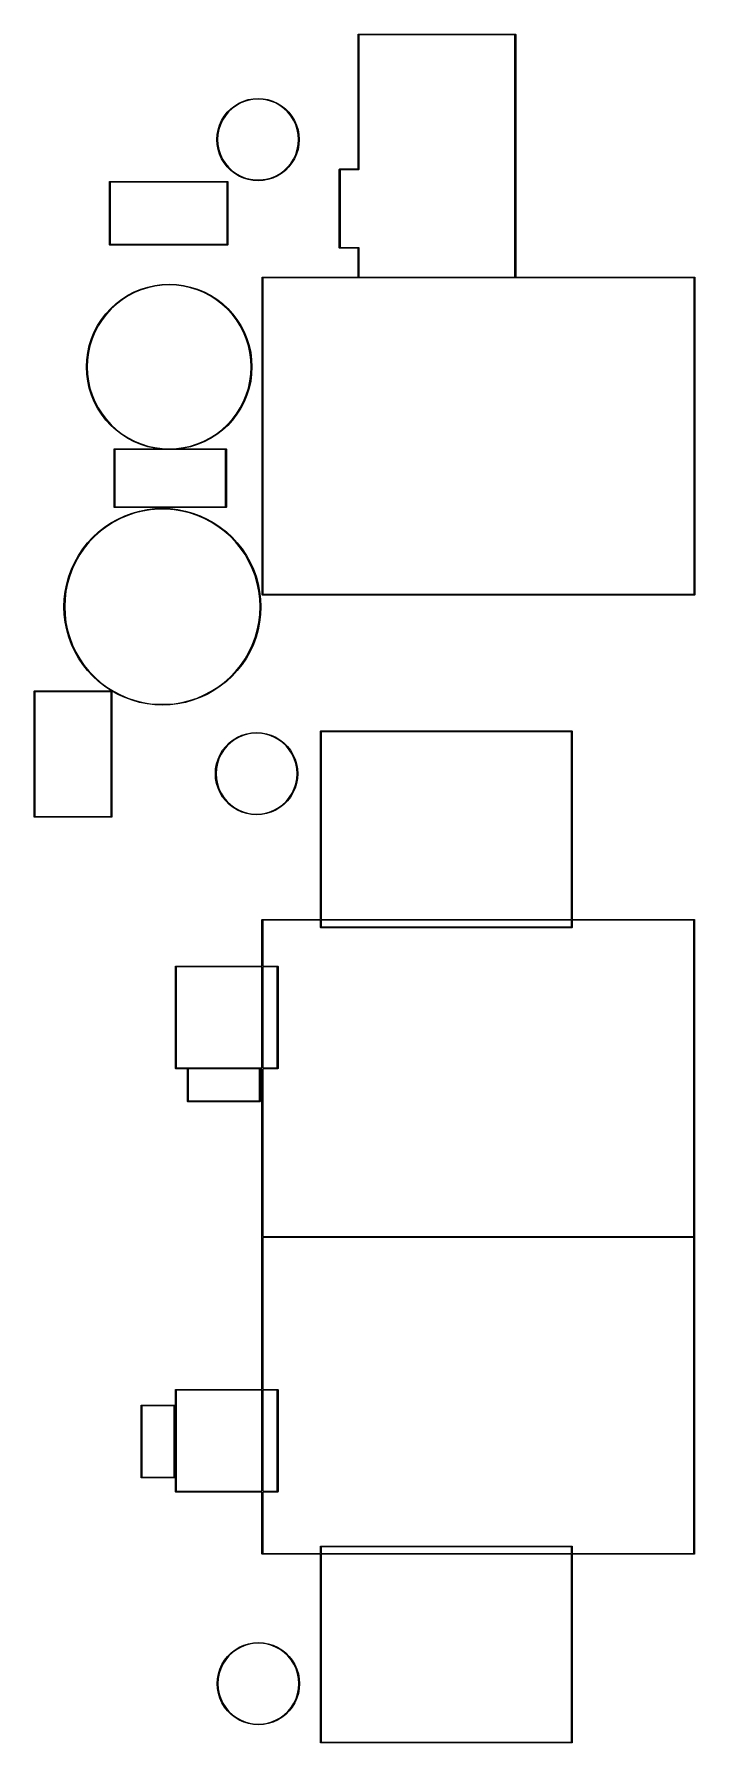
# Model space of a CAD drawing. Extents: x 0.56 to 7.71, y -4.93 to -0.64.
# Drawn here: x 6.052 to 7.71, y -4.932 to -0.641 of the extents above; entities that cross this region are included whole.
import ezdxf

# ---------------------------------------------------------------- set-up
doc = ezdxf.new("R2010")
doc.units = 0
doc.header["$MEASUREMENT"] = 0
doc.layers.add('BLACK', color=7, linetype='CONTINUOUS')

msp = doc.modelspace()

# ---------------------------------------------------------------- linework, layer by layer
at = {"layer": 'BLACK', "linetype": 'CONTINUOUS'}
for p, q in [((6.86516, -0.641732), (6.86545, -0.641036)), ((6.86516, -0.979331), (6.86516, -0.641732)), ((6.86545, -0.641036), (6.86614, -0.640748)), ((6.86614, -0.640748), (7.25984, -0.640748)), ((6.86713, -0.642717), (6.86713, -0.980315)), ((7.25886, -0.642717), (6.86713, -0.642717)), ((7.25886, -1.25098), (7.25886, -0.642717)), ((7.25984, -0.640748), (7.26054, -0.641036)), ((7.26054, -0.641036), (7.26083, -0.641732)), ((7.26083, -0.641732), (7.26083, -1.25098)), ((6.55547, -0.820459), (6.56615, -0.814003)), ((6.57092, -0.813601), (6.55974, -0.819746)), ((6.56615, -0.814003), (6.57753, -0.808881)), ((6.58278, -0.808905), (6.57092, -0.813601)), ((6.57753, -0.808881), (6.58944, -0.805168)), ((6.59514, -0.805733), (6.58278, -0.808905)), ((6.58944, -0.805168), (6.60172, -0.802919)), ((6.6078, -0.804134), (6.59514, -0.805733)), ((6.60172, -0.802919), (6.61417, -0.802165)), ((6.62055, -0.804134), (6.6078, -0.804134)), ((6.61417, -0.802165), (6.62663, -0.802919)), ((6.63321, -0.805733), (6.62055, -0.804134)), ((6.62663, -0.802919), (6.63891, -0.805168)), ((6.64556, -0.808905), (6.63321, -0.805733)), ((6.63891, -0.805168), (6.65082, -0.808881)), ((6.65742, -0.813601), (6.64556, -0.808905)), ((6.65082, -0.808881), (6.6622, -0.814003)), ((6.6686, -0.819746), (6.65742, -0.813601)), ((6.6622, -0.814003), (6.67288, -0.820459)), ((6.51754, -0.868865), (6.52266, -0.857484)), ((6.52516, -0.856576), (6.51973, -0.868118)), ((6.52266, -0.857484), (6.52912, -0.846804)), ((6.53199, -0.845806), (6.52516, -0.856576)), ((6.52912, -0.846804), (6.53682, -0.83698)), ((6.54013, -0.835977), (6.53199, -0.845806)), ((6.53682, -0.83698), (6.54564, -0.828156)), ((6.54942, -0.827244), (6.54013, -0.835977)), ((6.54564, -0.828156), (6.55547, -0.820459)), ((6.55974, -0.819746), (6.54942, -0.827244)), ((6.67892, -0.827244), (6.6686, -0.819746)), ((6.67288, -0.820459), (6.6827, -0.828156)), ((6.68822, -0.835977), (6.67892, -0.827244)), ((6.6827, -0.828156), (6.69153, -0.83698)), ((6.69635, -0.845806), (6.68822, -0.835977)), ((6.69153, -0.83698), (6.69923, -0.846804)), ((6.70319, -0.856576), (6.69635, -0.845806)), ((6.69923, -0.846804), (6.70568, -0.857484)), ((6.70862, -0.868118), (6.70319, -0.856576)), ((6.70568, -0.857484), (6.7108, -0.868865)), ((6.51083, -0.905512), (6.51158, -0.893055)), ((6.51158, -0.893055), (6.51383, -0.880779)), ((6.5134, -0.892781), (6.51259, -0.905512)), ((6.51579, -0.88025), (6.5134, -0.892781)), ((6.51383, -0.880779), (6.51754, -0.868865)), ((6.51973, -0.868118), (6.51579, -0.88025)), ((6.71256, -0.88025), (6.70862, -0.868118)), ((6.7108, -0.868865), (6.71452, -0.880779)), ((6.71495, -0.892781), (6.71256, -0.88025)), ((6.71452, -0.880779), (6.71677, -0.893055)), ((6.71575, -0.905512), (6.71495, -0.892781)), ((6.71677, -0.893055), (6.71752, -0.905512)), ((6.51158, -0.917969), (6.51083, -0.905512)), ((6.51383, -0.930244), (6.51158, -0.917969)), ((6.51259, -0.905512), (6.5134, -0.918243)), ((6.5134, -0.918243), (6.51579, -0.930773)), ((6.51754, -0.942159), (6.51383, -0.930244)), ((6.51579, -0.930773), (6.51973, -0.942905)), ((6.52266, -0.953539), (6.51754, -0.942159)), ((6.51973, -0.942905), (6.52516, -0.954448)), ((6.70319, -0.954448), (6.70862, -0.942905)), ((6.7108, -0.942159), (6.70568, -0.953539)), ((6.70862, -0.942905), (6.71256, -0.930773)), ((6.71452, -0.930244), (6.7108, -0.942159)), ((6.71256, -0.930773), (6.71495, -0.918243)), ((6.71677, -0.917969), (6.71452, -0.930244)), ((6.71495, -0.918243), (6.71575, -0.905512)), ((6.71752, -0.905512), (6.71677, -0.917969)), ((6.52912, -0.964219), (6.52266, -0.953539)), ((6.52516, -0.954448), (6.53199, -0.965218)), ((6.53682, -0.974043), (6.52912, -0.964219)), ((6.53199, -0.965218), (6.54013, -0.975047)), ((6.54564, -0.982868), (6.53682, -0.974043)), ((6.54013, -0.975047), (6.54942, -0.983779)), ((6.55547, -0.990564), (6.54564, -0.982868)), ((6.54942, -0.983779), (6.55974, -0.991277)), ((6.6686, -0.991277), (6.67892, -0.983779)), ((6.6827, -0.982868), (6.67288, -0.990564)), ((6.67892, -0.983779), (6.68822, -0.975047)), ((6.69153, -0.974043), (6.6827, -0.982868)), ((6.68822, -0.975047), (6.69635, -0.965218)), ((6.69923, -0.964219), (6.69153, -0.974043)), ((6.69635, -0.965218), (6.70319, -0.954448)), ((6.70568, -0.953539), (6.69923, -0.964219)), ((6.81791, -0.980315), (6.8182, -0.979619)), ((6.81791, -1.17717), (6.81791, -0.980315)), ((6.8182, -0.979619), (6.8189, -0.979331)), ((6.8189, -0.979331), (6.86516, -0.979331)), ((6.86614, -0.981299), (6.81988, -0.981299)), ((6.81988, -0.981299), (6.81988, -1.17618)), ((6.86684, -0.981011), (6.86614, -0.981299)), ((6.86713, -0.980315), (6.86684, -0.981011)), ((6.24114, -1.01181), (6.24143, -1.01112)), ((6.24114, -1.16929), (6.24114, -1.01181)), ((6.24143, -1.01112), (6.24213, -1.01083)), ((6.24213, -1.01083), (6.5374, -1.01083)), ((6.24311, -1.0128), (6.24311, -1.16831)), ((6.53642, -1.0128), (6.24311, -1.0128)), ((6.53642, -1.16831), (6.53642, -1.0128)), ((6.5374, -1.01083), (6.5381, -1.01112)), ((6.5381, -1.01112), (6.53839, -1.01181)), ((6.53839, -1.01181), (6.53839, -1.16929)), ((6.56615, -0.997021), (6.55547, -0.990564)), ((6.55974, -0.991277), (6.57092, -0.997423)), ((6.57753, -1.00214), (6.56615, -0.997021)), ((6.57092, -0.997423), (6.58278, -1.00212)), ((6.58944, -1.00586), (6.57753, -1.00214)), ((6.58278, -1.00212), (6.59514, -1.00529)), ((6.60172, -1.0081), (6.58944, -1.00586)), ((6.59514, -1.00529), (6.6078, -1.00689)), ((6.61417, -1.00886), (6.60172, -1.0081)), ((6.6078, -1.00689), (6.62055, -1.00689)), ((6.62663, -1.0081), (6.61417, -1.00886)), ((6.62055, -1.00689), (6.63321, -1.00529)), ((6.63891, -1.00586), (6.62663, -1.0081)), ((6.63321, -1.00529), (6.64556, -1.00212)), ((6.65082, -1.00214), (6.63891, -1.00586)), ((6.64556, -1.00212), (6.65742, -0.997423)), ((6.6622, -0.997021), (6.65082, -1.00214)), ((6.65742, -0.997423), (6.6686, -0.991277)), ((6.67288, -0.990564), (6.6622, -0.997021)), ((6.24143, -1.16999), (6.24114, -1.16929)), ((6.24213, -1.17028), (6.24143, -1.16999)), ((6.5374, -1.17028), (6.24213, -1.17028)), ((6.24311, -1.16831), (6.53642, -1.16831)), ((6.5381, -1.16999), (6.5374, -1.17028)), ((6.53839, -1.16929), (6.5381, -1.16999)), ((6.8182, -1.17786), (6.81791, -1.17717)), ((6.8189, -1.17815), (6.8182, -1.17786)), ((6.86516, -1.17815), (6.8189, -1.17815)), ((6.81988, -1.17618), (6.86614, -1.17618)), ((6.86516, -1.25098), (6.86516, -1.17815)), ((6.86614, -1.17618), (6.86684, -1.17647)), ((6.86684, -1.17647), (6.86713, -1.17717)), ((6.86713, -1.17717), (6.86713, -1.25098)), ((6.30327, -1.28816), (6.32001, -1.28123)), ((6.32061, -1.28289), (6.30402, -1.28976)), ((6.32001, -1.28123), (6.33729, -1.27578)), ((6.33774, -1.27749), (6.32061, -1.28289)), ((6.33729, -1.27578), (6.35497, -1.27186)), ((6.35528, -1.2736), (6.33774, -1.27749)), ((6.35497, -1.27186), (6.37294, -1.26949)), ((6.37309, -1.27126), (6.35528, -1.2736)), ((6.37294, -1.26949), (6.39104, -1.2687)), ((6.39104, -1.27047), (6.37309, -1.27126)), ((6.39104, -1.2687), (6.40914, -1.26949)), ((6.40898, -1.27126), (6.39104, -1.27047)), ((6.42679, -1.2736), (6.40898, -1.27126)), ((6.40914, -1.26949), (6.4271, -1.27186)), ((6.44433, -1.27749), (6.42679, -1.2736)), ((6.4271, -1.27186), (6.44479, -1.27578)), ((6.46146, -1.28289), (6.44433, -1.27749)), ((6.44479, -1.27578), (6.46207, -1.28123)), ((6.47806, -1.28976), (6.46146, -1.28289)), ((6.46207, -1.28123), (6.4788, -1.28816)), ((6.62441, -1.25197), (6.6247, -1.25127)), ((6.62441, -2.04843), (6.62441, -1.25197)), ((6.6247, -1.25127), (6.62539, -1.25098)), ((6.62539, -1.25098), (6.86516, -1.25098)), ((6.86614, -1.25295), (6.62638, -1.25295)), ((6.62638, -1.25295), (6.62638, -2.04744)), ((7.25984, -1.25295), (6.86614, -1.25295)), ((6.86713, -1.25098), (7.25886, -1.25098)), ((7.70827, -1.25295), (7.25984, -1.25295)), ((7.26083, -1.25098), (7.70925, -1.25098)), ((7.70827, -2.04744), (7.70827, -1.25295)), ((7.70925, -1.25098), (7.70995, -1.25127)), ((7.70995, -1.25127), (7.71024, -1.25197)), ((7.71024, -1.25197), (7.71024, -2.04843)), ((6.23195, -1.34289), (6.24419, -1.32953)), ((6.24419, -1.32953), (6.25754, -1.31729)), ((6.25868, -1.31865), (6.24544, -1.33078)), ((6.25754, -1.31729), (6.27192, -1.30626)), ((6.27293, -1.30771), (6.25868, -1.31865)), ((6.27192, -1.30626), (6.2872, -1.29652)), ((6.28808, -1.29806), (6.27293, -1.30771)), ((6.2872, -1.29652), (6.30327, -1.28816)), ((6.30402, -1.28976), (6.28808, -1.29806)), ((6.49399, -1.29806), (6.47806, -1.28976)), ((6.4788, -1.28816), (6.49487, -1.29652)), ((6.50914, -1.30771), (6.49399, -1.29806)), ((6.49487, -1.29652), (6.51016, -1.30626)), ((6.52339, -1.31865), (6.50914, -1.30771)), ((6.51016, -1.30626), (6.52453, -1.31729)), ((6.53663, -1.33078), (6.52339, -1.31865)), ((6.52453, -1.31729), (6.53789, -1.32953)), ((6.53789, -1.32953), (6.55013, -1.34289)), ((6.20282, -1.38861), (6.21118, -1.37254)), ((6.21118, -1.37254), (6.22092, -1.35726)), ((6.22237, -1.35828), (6.21272, -1.37343)), ((6.22092, -1.35726), (6.23195, -1.34289)), ((6.2333, -1.34403), (6.22237, -1.35828)), ((6.24544, -1.33078), (6.2333, -1.34403)), ((6.54877, -1.34403), (6.53663, -1.33078)), ((6.5597, -1.35828), (6.54877, -1.34403)), ((6.55013, -1.34289), (6.56116, -1.35726)), ((6.56935, -1.37343), (6.5597, -1.35828)), ((6.56116, -1.35726), (6.57089, -1.37254)), ((6.57089, -1.37254), (6.57926, -1.38861)), ((6.19044, -1.42263), (6.19588, -1.40535)), ((6.19755, -1.40595), (6.19215, -1.42309)), ((6.19588, -1.40535), (6.20282, -1.38861)), ((6.20442, -1.38936), (6.19755, -1.40595)), ((6.21272, -1.37343), (6.20442, -1.38936)), ((6.57765, -1.38936), (6.56935, -1.37343)), ((6.58452, -1.40595), (6.57765, -1.38936)), ((6.57926, -1.38861), (6.58619, -1.40535)), ((6.58992, -1.42309), (6.58452, -1.40595)), ((6.58619, -1.40535), (6.59164, -1.42263)), ((6.18336, -1.47638), (6.18415, -1.45828)), ((6.18415, -1.45828), (6.18651, -1.44032)), ((6.18592, -1.45843), (6.18513, -1.47638)), ((6.18826, -1.44062), (6.18592, -1.45843)), ((6.18651, -1.44032), (6.19044, -1.42263)), ((6.19215, -1.42309), (6.18826, -1.44062)), ((6.59381, -1.44062), (6.58992, -1.42309)), ((6.59164, -1.42263), (6.59556, -1.44032)), ((6.59616, -1.45843), (6.59381, -1.44062)), ((6.59556, -1.44032), (6.59792, -1.45828)), ((6.59694, -1.47638), (6.59616, -1.45843)), ((6.59792, -1.45828), (6.59871, -1.47638)), ((6.18415, -1.49448), (6.18336, -1.47638)), ((6.18651, -1.51244), (6.18415, -1.49448)), ((6.18513, -1.47638), (6.18592, -1.49432)), ((6.18592, -1.49432), (6.18826, -1.51213)), ((6.59381, -1.51213), (6.59616, -1.49432)), ((6.59792, -1.49448), (6.59556, -1.51244)), ((6.59616, -1.49432), (6.59694, -1.47638)), ((6.59871, -1.47638), (6.59792, -1.49448)), ((6.19044, -1.53013), (6.18651, -1.51244)), ((6.18826, -1.51213), (6.19215, -1.52967)), ((6.19588, -1.54741), (6.19044, -1.53013)), ((6.19215, -1.52967), (6.19755, -1.5468)), ((6.58452, -1.5468), (6.58992, -1.52967)), ((6.59164, -1.53013), (6.58619, -1.54741)), ((6.58992, -1.52967), (6.59381, -1.51213)), ((6.59556, -1.51244), (6.59164, -1.53013)), ((6.20282, -1.56415), (6.19588, -1.54741)), ((6.19755, -1.5468), (6.20442, -1.5634)), ((6.21118, -1.58022), (6.20282, -1.56415)), ((6.20442, -1.5634), (6.21272, -1.57933)), ((6.22092, -1.5955), (6.21118, -1.58022)), ((6.21272, -1.57933), (6.22237, -1.59448)), ((6.5597, -1.59448), (6.56935, -1.57933)), ((6.57089, -1.58022), (6.56116, -1.5955)), ((6.56935, -1.57933), (6.57765, -1.5634)), ((6.57926, -1.56415), (6.57089, -1.58022)), ((6.57765, -1.5634), (6.58452, -1.5468)), ((6.58619, -1.54741), (6.57926, -1.56415)), ((6.23195, -1.60987), (6.22092, -1.5955)), ((6.22237, -1.59448), (6.2333, -1.60873)), ((6.24419, -1.62323), (6.23195, -1.60987)), ((6.2333, -1.60873), (6.24544, -1.62197)), ((6.25754, -1.63547), (6.24419, -1.62323)), ((6.24544, -1.62197), (6.25868, -1.63411)), ((6.52339, -1.63411), (6.53663, -1.62197)), ((6.53789, -1.62323), (6.52453, -1.63547)), ((6.53663, -1.62197), (6.54877, -1.60873)), ((6.55013, -1.60987), (6.53789, -1.62323)), ((6.54877, -1.60873), (6.5597, -1.59448)), ((6.56116, -1.5955), (6.55013, -1.60987)), ((6.27192, -1.6465), (6.25754, -1.63547)), ((6.25868, -1.63411), (6.27293, -1.64505)), ((6.2872, -1.65623), (6.27192, -1.6465)), ((6.27293, -1.64505), (6.28808, -1.6547)), ((6.30327, -1.6646), (6.2872, -1.65623)), ((6.28808, -1.6547), (6.30402, -1.66299)), ((6.32001, -1.67153), (6.30327, -1.6646)), ((6.30402, -1.66299), (6.32061, -1.66987)), ((6.33729, -1.67698), (6.32001, -1.67153)), ((6.32061, -1.66987), (6.33774, -1.67527)), ((6.44433, -1.67527), (6.46146, -1.66987)), ((6.46207, -1.67153), (6.44479, -1.67698)), ((6.46146, -1.66987), (6.47806, -1.66299)), ((6.4788, -1.6646), (6.46207, -1.67153)), ((6.47806, -1.66299), (6.49399, -1.6547)), ((6.49487, -1.65623), (6.4788, -1.6646)), ((6.49399, -1.6547), (6.50914, -1.64505)), ((6.51016, -1.6465), (6.49487, -1.65623)), ((6.50914, -1.64505), (6.52339, -1.63411)), ((6.52453, -1.63547), (6.51016, -1.6465)), ((6.25295, -1.68307), (6.25324, -1.68237)), ((6.25295, -1.82874), (6.25295, -1.68307)), ((6.25324, -1.68237), (6.25394, -1.68209)), ((6.25394, -1.68209), (6.36399, -1.68209)), ((6.39104, -1.68406), (6.25492, -1.68406)), ((6.25492, -1.68406), (6.25492, -1.82776)), ((6.35497, -1.6809), (6.33729, -1.67698)), ((6.33774, -1.67527), (6.35528, -1.67915)), ((6.36399, -1.68209), (6.35497, -1.6809)), ((6.35528, -1.67915), (6.37309, -1.6815)), ((6.37309, -1.6815), (6.38655, -1.68209)), ((6.38655, -1.68209), (6.39553, -1.68209)), ((6.53248, -1.68406), (6.39104, -1.68406)), ((6.39553, -1.68209), (6.40898, -1.6815)), ((6.40898, -1.6815), (6.42679, -1.67915)), ((6.4271, -1.6809), (6.41809, -1.68209)), ((6.41809, -1.68209), (6.53346, -1.68209)), ((6.42679, -1.67915), (6.44433, -1.67527)), ((6.44479, -1.67698), (6.4271, -1.6809)), ((6.53248, -1.82776), (6.53248, -1.68406)), ((6.53346, -1.68209), (6.53416, -1.68237)), ((6.53416, -1.68237), (6.53445, -1.68307)), ((6.53445, -1.68307), (6.53445, -1.82874)), ((6.25324, -1.82944), (6.25295, -1.82874)), ((6.25394, -1.82972), (6.25324, -1.82944)), ((6.53346, -1.82972), (6.25394, -1.82972)), ((6.25492, -1.82776), (6.53248, -1.82776)), ((6.27947, -1.8505), (6.29767, -1.84378)), ((6.30578, -1.84315), (6.28704, -1.8494)), ((6.29767, -1.84378), (6.31634, -1.83852)), ((6.32495, -1.83842), (6.30578, -1.84315)), ((6.31634, -1.83852), (6.33537, -1.83473)), ((6.34445, -1.83525), (6.32495, -1.83842)), ((6.33537, -1.83473), (6.35463, -1.83245)), ((6.36414, -1.83366), (6.34445, -1.83525)), ((6.35463, -1.83245), (6.37402, -1.83169)), ((6.38389, -1.83366), (6.36414, -1.83366)), ((6.37402, -1.83169), (6.3934, -1.83245)), ((6.40358, -1.83525), (6.38389, -1.83366)), ((6.3934, -1.83245), (6.41266, -1.83473)), ((6.42308, -1.83842), (6.40358, -1.83525)), ((6.41266, -1.83473), (6.43169, -1.83852)), ((6.44226, -1.84315), (6.42308, -1.83842)), ((6.43169, -1.83852), (6.45036, -1.84378)), ((6.46099, -1.8494), (6.44226, -1.84315)), ((6.45036, -1.84378), (6.46856, -1.8505)), ((6.53416, -1.82944), (6.53346, -1.82972)), ((6.53445, -1.82874), (6.53416, -1.82944)), ((6.21357, -1.89088), (6.22881, -1.87887)), ((6.23468, -1.87688), (6.21889, -1.88875)), ((6.22881, -1.87887), (6.24493, -1.8681)), ((6.25138, -1.86632), (6.23468, -1.87688)), ((6.24493, -1.8681), (6.26186, -1.85862)), ((6.26887, -1.85714), (6.25138, -1.86632)), ((6.26186, -1.85862), (6.27947, -1.8505)), ((6.28704, -1.8494), (6.26887, -1.85714)), ((6.47916, -1.85714), (6.46099, -1.8494)), ((6.46856, -1.8505), (6.48617, -1.85862)), ((6.49665, -1.86632), (6.47916, -1.85714)), ((6.48617, -1.85862), (6.5031, -1.8681)), ((6.51335, -1.87688), (6.49665, -1.86632)), ((6.5031, -1.8681), (6.51923, -1.87887)), ((6.52914, -1.88875), (6.51335, -1.87688)), ((6.51923, -1.87887), (6.53446, -1.89088)), ((6.17415, -1.93353), (6.18616, -1.9183)), ((6.19042, -1.91609), (6.17793, -1.93139)), ((6.18616, -1.9183), (6.19933, -1.90405)), ((6.20411, -1.90185), (6.19042, -1.91609)), ((6.19933, -1.90405), (6.21357, -1.89088)), ((6.21889, -1.88875), (6.20411, -1.90185)), ((6.54393, -1.90185), (6.52914, -1.88875)), ((6.53446, -1.89088), (6.5487, -1.90405)), ((6.55761, -1.91609), (6.54393, -1.90185)), ((6.5487, -1.90405), (6.56187, -1.9183)), ((6.5701, -1.93139), (6.55761, -1.91609)), ((6.56187, -1.9183), (6.57388, -1.93353)), ((6.14577, -1.9842), (6.1539, -1.96658)), ((6.15683, -1.96475), (6.14837, -1.9826)), ((6.1539, -1.96658), (6.16337, -1.94966)), ((6.16671, -1.94765), (6.15683, -1.96475)), ((6.16337, -1.94966), (6.17415, -1.93353)), ((6.17793, -1.93139), (6.16671, -1.94765)), ((6.58132, -1.94765), (6.5701, -1.93139)), ((6.57388, -1.93353), (6.58466, -1.94966)), ((6.5912, -1.96475), (6.58132, -1.94765)), ((6.58466, -1.94966), (6.59414, -1.96658)), ((6.59967, -1.9826), (6.5912, -1.96475)), ((6.59414, -1.96658), (6.60226, -1.9842)), ((6.13379, -2.02107), (6.13906, -2.0024)), ((6.14136, -2.00107), (6.13587, -2.02004)), ((6.13906, -2.0024), (6.14577, -1.9842)), ((6.14837, -1.9826), (6.14136, -2.00107)), ((6.60667, -2.00107), (6.59967, -1.9826)), ((6.60226, -1.9842), (6.60897, -2.0024)), ((6.61217, -2.02004), (6.60667, -2.00107)), ((6.60897, -2.0024), (6.61424, -2.02107)), ((6.12697, -2.07874), (6.12773, -2.05936)), ((6.12773, -2.05936), (6.13001, -2.04009)), ((6.12953, -2.059), (6.12874, -2.07874)), ((6.13191, -2.03939), (6.12953, -2.059)), ((6.13001, -2.04009), (6.13379, -2.02107)), ((6.13587, -2.02004), (6.13191, -2.03939)), ((6.61612, -2.03939), (6.61217, -2.02004)), ((6.61424, -2.02107), (6.61802, -2.04009)), ((6.6185, -2.059), (6.61612, -2.03939)), ((6.61802, -2.04009), (6.6203, -2.05936)), ((6.61929, -2.07874), (6.6185, -2.059)), ((6.6203, -2.05936), (6.62106, -2.07874)), ((6.6247, -2.04912), (6.62441, -2.04843)), ((6.62539, -2.04941), (6.6247, -2.04912)), ((7.70925, -2.04941), (6.62539, -2.04941)), ((6.62638, -2.04744), (7.70827, -2.04744)), ((7.70995, -2.04912), (7.70925, -2.04941)), ((7.71024, -2.04843), (7.70995, -2.04912)), ((6.12773, -2.09812), (6.12697, -2.07874)), ((6.13001, -2.11739), (6.12773, -2.09812)), ((6.12874, -2.07874), (6.12953, -2.09848)), ((6.12953, -2.09848), (6.13191, -2.11809)), ((6.61612, -2.11809), (6.6185, -2.09848)), ((6.6203, -2.09812), (6.61802, -2.11739)), ((6.6185, -2.09848), (6.61929, -2.07874)), ((6.62106, -2.07874), (6.6203, -2.09812)), ((6.13379, -2.13641), (6.13001, -2.11739)), ((6.13191, -2.11809), (6.13587, -2.13744)), ((6.13906, -2.15508), (6.13379, -2.13641)), ((6.13587, -2.13744), (6.14136, -2.15641)), ((6.60667, -2.15641), (6.61217, -2.13744)), ((6.61424, -2.13641), (6.60897, -2.15508)), ((6.61217, -2.13744), (6.61612, -2.11809)), ((6.61802, -2.11739), (6.61424, -2.13641)), ((6.14577, -2.17328), (6.13906, -2.15508)), ((6.14136, -2.15641), (6.14837, -2.17488)), ((6.1539, -2.1909), (6.14577, -2.17328)), ((6.14837, -2.17488), (6.15683, -2.19273)), ((6.5912, -2.19273), (6.59967, -2.17488)), ((6.60226, -2.17328), (6.59414, -2.1909)), ((6.59967, -2.17488), (6.60667, -2.15641)), ((6.60897, -2.15508), (6.60226, -2.17328)), ((6.16337, -2.20782), (6.1539, -2.1909)), ((6.15683, -2.19273), (6.16671, -2.20983)), ((6.17415, -2.22395), (6.16337, -2.20782)), ((6.16671, -2.20983), (6.17793, -2.22609)), ((6.18616, -2.23918), (6.17415, -2.22395)), ((6.17793, -2.22609), (6.19042, -2.24139)), ((6.55761, -2.24139), (6.5701, -2.22609)), ((6.57388, -2.22395), (6.56187, -2.23918)), ((6.5701, -2.22609), (6.58132, -2.20983)), ((6.58466, -2.20782), (6.57388, -2.22395)), ((6.58132, -2.20983), (6.5912, -2.19273)), ((6.59414, -2.1909), (6.58466, -2.20782)), ((6.19933, -2.25343), (6.18616, -2.23918)), ((6.19042, -2.24139), (6.20411, -2.25563)), ((6.21357, -2.2666), (6.19933, -2.25343)), ((6.20411, -2.25563), (6.21889, -2.26873)), ((6.22881, -2.27861), (6.21357, -2.2666)), ((6.21889, -2.26873), (6.23468, -2.2806)), ((6.51335, -2.2806), (6.52914, -2.26873)), ((6.53446, -2.2666), (6.51923, -2.27861)), ((6.52914, -2.26873), (6.54393, -2.25563)), ((6.5487, -2.25343), (6.53446, -2.2666)), ((6.54393, -2.25563), (6.55761, -2.24139)), ((6.56187, -2.23918), (6.5487, -2.25343)), ((6.05217, -2.29134), (6.05245, -2.29064)), ((6.05217, -2.6063), (6.05217, -2.29134)), ((6.05245, -2.29064), (6.05315, -2.29035)), ((6.05315, -2.29035), (6.24606, -2.29035)), ((6.05413, -2.29232), (6.05413, -2.60531)), ((6.24508, -2.29232), (6.05413, -2.29232)), ((6.24493, -2.28938), (6.22881, -2.27861)), ((6.23468, -2.2806), (6.25138, -2.29116)), ((6.26186, -2.29886), (6.24493, -2.28938)), ((6.24508, -2.60531), (6.24508, -2.29232)), ((6.24606, -2.29035), (6.24676, -2.29064)), ((6.24676, -2.29064), (6.24705, -2.29134)), ((6.24705, -2.29134), (6.24705, -2.6063)), ((6.25138, -2.29116), (6.26887, -2.30034)), ((6.27947, -2.30698), (6.26186, -2.29886)), ((6.26887, -2.30034), (6.28704, -2.30808)), ((6.29767, -2.3137), (6.27947, -2.30698)), ((6.28704, -2.30808), (6.30578, -2.31433)), ((6.31634, -2.31896), (6.29767, -2.3137)), ((6.30578, -2.31433), (6.32495, -2.31906)), ((6.42308, -2.31906), (6.44226, -2.31433)), ((6.45036, -2.3137), (6.43169, -2.31896)), ((6.44226, -2.31433), (6.46099, -2.30808)), ((6.46856, -2.30698), (6.45036, -2.3137)), ((6.46099, -2.30808), (6.47916, -2.30034)), ((6.48617, -2.29886), (6.46856, -2.30698)), ((6.47916, -2.30034), (6.49665, -2.29116)), ((6.5031, -2.28938), (6.48617, -2.29886)), ((6.49665, -2.29116), (6.51335, -2.2806)), ((6.51923, -2.27861), (6.5031, -2.28938)), ((6.33537, -2.32275), (6.31634, -2.31896)), ((6.32495, -2.31906), (6.34445, -2.32223)), ((6.35463, -2.32503), (6.33537, -2.32275)), ((6.34445, -2.32223), (6.36414, -2.32382)), ((6.37402, -2.32579), (6.35463, -2.32503)), ((6.36414, -2.32382), (6.38389, -2.32382)), ((6.3934, -2.32503), (6.37402, -2.32579)), ((6.38389, -2.32382), (6.40358, -2.32223)), ((6.41266, -2.32275), (6.3934, -2.32503)), ((6.40358, -2.32223), (6.42308, -2.31906)), ((6.43169, -2.31896), (6.41266, -2.32275)), ((6.56221, -2.40652), (6.57359, -2.4014)), ((6.57885, -2.40142), (6.56699, -2.40612)), ((6.57359, -2.4014), (6.5855, -2.39769)), ((6.5912, -2.39825), (6.57885, -2.40142)), ((6.5855, -2.39769), (6.59778, -2.39544)), ((6.60386, -2.39665), (6.5912, -2.39825)), ((6.59778, -2.39544), (6.61024, -2.39469)), ((6.61661, -2.39665), (6.60386, -2.39665)), ((6.61024, -2.39469), (6.62269, -2.39544)), ((6.62927, -2.39825), (6.61661, -2.39665)), ((6.62269, -2.39544), (6.63497, -2.39769)), ((6.64163, -2.40142), (6.62927, -2.39825)), ((6.63497, -2.39769), (6.64688, -2.4014)), ((6.65349, -2.40612), (6.64163, -2.40142)), ((6.64688, -2.4014), (6.65826, -2.40652)), ((6.77067, -2.39173), (6.77096, -2.39104)), ((6.77067, -2.86437), (6.77067, -2.39173)), ((6.77096, -2.39104), (6.77165, -2.39075)), ((6.77165, -2.39075), (7.40157, -2.39075)), ((6.77264, -2.39272), (6.77264, -2.86437)), ((7.40059, -2.39272), (6.77264, -2.39272)), ((7.40059, -2.86437), (7.40059, -2.39272)), ((7.40157, -2.39075), (7.40227, -2.39104)), ((7.40227, -2.39104), (7.40256, -2.39173)), ((7.40256, -2.39173), (7.40256, -2.86437)), ((6.51873, -2.45), (6.52518, -2.43932)), ((6.52806, -2.43833), (6.52122, -2.4491)), ((6.52518, -2.43932), (6.53288, -2.4295)), ((6.53619, -2.4285), (6.52806, -2.43833)), ((6.53288, -2.4295), (6.5417, -2.42068)), ((6.54549, -2.41976), (6.53619, -2.4285)), ((6.5417, -2.42068), (6.55153, -2.41298)), ((6.55581, -2.41227), (6.54549, -2.41976)), ((6.55153, -2.41298), (6.56221, -2.40652)), ((6.56699, -2.40612), (6.55581, -2.41227)), ((6.66466, -2.41227), (6.65349, -2.40612)), ((6.65826, -2.40652), (6.66894, -2.41298)), ((6.67498, -2.41976), (6.66466, -2.41227)), ((6.66894, -2.41298), (6.67877, -2.42068)), ((6.68428, -2.4285), (6.67498, -2.41976)), ((6.67877, -2.42068), (6.68759, -2.4295)), ((6.69241, -2.43833), (6.68428, -2.4285)), ((6.68759, -2.4295), (6.69529, -2.43932)), ((6.69925, -2.4491), (6.69241, -2.43833)), ((6.69529, -2.43932), (6.70174, -2.45)), ((6.50689, -2.49803), (6.50764, -2.48557)), ((6.50764, -2.48557), (6.50989, -2.4733)), ((6.50946, -2.4853), (6.50866, -2.49803)), ((6.51185, -2.47277), (6.50946, -2.4853)), ((6.50989, -2.4733), (6.51361, -2.46138)), ((6.51579, -2.46064), (6.51185, -2.47277)), ((6.51361, -2.46138), (6.51873, -2.45)), ((6.52122, -2.4491), (6.51579, -2.46064)), ((6.70468, -2.46064), (6.69925, -2.4491)), ((6.70174, -2.45), (6.70687, -2.46138)), ((6.70862, -2.47277), (6.70468, -2.46064)), ((6.70687, -2.46138), (6.71058, -2.4733)), ((6.71101, -2.4853), (6.70862, -2.47277)), ((6.71058, -2.4733), (6.71283, -2.48557)), ((6.71181, -2.49803), (6.71101, -2.4853)), ((6.71283, -2.48557), (6.71358, -2.49803)), ((6.50764, -2.51049), (6.50689, -2.49803)), ((6.50989, -2.52276), (6.50764, -2.51049)), ((6.50866, -2.49803), (6.50946, -2.51076)), ((6.50946, -2.51076), (6.51185, -2.52329)), ((6.51361, -2.53468), (6.50989, -2.52276)), ((6.51185, -2.52329), (6.51579, -2.53543)), ((6.70468, -2.53543), (6.70862, -2.52329)), ((6.71058, -2.52276), (6.70687, -2.53468)), ((6.70862, -2.52329), (6.71101, -2.51076)), ((6.71283, -2.51049), (6.71058, -2.52276)), ((6.71101, -2.51076), (6.71181, -2.49803)), ((6.71358, -2.49803), (6.71283, -2.51049)), ((6.51873, -2.54606), (6.51361, -2.53468)), ((6.51579, -2.53543), (6.52122, -2.54697)), ((6.52518, -2.55674), (6.51873, -2.54606)), ((6.52122, -2.54697), (6.52806, -2.55774)), ((6.53288, -2.56656), (6.52518, -2.55674)), ((6.52806, -2.55774), (6.53619, -2.56757)), ((6.5417, -2.57539), (6.53288, -2.56656)), ((6.53619, -2.56757), (6.54549, -2.5763)), ((6.67498, -2.5763), (6.68428, -2.56757)), ((6.68759, -2.56656), (6.67877, -2.57539)), ((6.68428, -2.56757), (6.69241, -2.55774)), ((6.69529, -2.55674), (6.68759, -2.56656)), ((6.69241, -2.55774), (6.69925, -2.54697)), ((6.70174, -2.54606), (6.69529, -2.55674)), ((6.69925, -2.54697), (6.70468, -2.53543)), ((6.70687, -2.53468), (6.70174, -2.54606)), ((6.05245, -2.607), (6.05217, -2.6063)), ((6.05315, -2.60728), (6.05245, -2.607)), ((6.24606, -2.60728), (6.05315, -2.60728)), ((6.05413, -2.60531), (6.24508, -2.60531)), ((6.24676, -2.607), (6.24606, -2.60728)), ((6.24705, -2.6063), (6.24676, -2.607)), ((6.55153, -2.58308), (6.5417, -2.57539)), ((6.54549, -2.5763), (6.55581, -2.5838)), ((6.56221, -2.58954), (6.55153, -2.58308)), ((6.55581, -2.5838), (6.56699, -2.58994)), ((6.57359, -2.59466), (6.56221, -2.58954)), ((6.56699, -2.58994), (6.57885, -2.59464)), ((6.5855, -2.59837), (6.57359, -2.59466)), ((6.57885, -2.59464), (6.5912, -2.59781)), ((6.59778, -2.60062), (6.5855, -2.59837)), ((6.5912, -2.59781), (6.60386, -2.59941)), ((6.61024, -2.60138), (6.59778, -2.60062)), ((6.60386, -2.59941), (6.61661, -2.59941)), ((6.62269, -2.60062), (6.61024, -2.60138)), ((6.61661, -2.59941), (6.62927, -2.59781)), ((6.63497, -2.59837), (6.62269, -2.60062)), ((6.62927, -2.59781), (6.64163, -2.59464)), ((6.64688, -2.59466), (6.63497, -2.59837)), ((6.64163, -2.59464), (6.65349, -2.58994)), ((6.65826, -2.58954), (6.64688, -2.59466)), ((6.65349, -2.58994), (6.66466, -2.5838)), ((6.66894, -2.58308), (6.65826, -2.58954)), ((6.66466, -2.5838), (6.67498, -2.5763)), ((6.67877, -2.57539), (6.66894, -2.58308)), ((6.62382, -2.86535), (6.62411, -2.86466)), ((6.62382, -2.9813), (6.62382, -2.86535)), ((6.62411, -2.86466), (6.6248, -2.86437)), ((6.6248, -2.86437), (6.77067, -2.86437)), ((6.77067, -2.86634), (6.62579, -2.86634)), ((6.62579, -2.86634), (6.62579, -2.9813)), ((6.77067, -2.88386), (6.77067, -2.86634)), ((6.77264, -2.86437), (7.40059, -2.86437)), ((6.77264, -2.86634), (6.77264, -2.88287)), ((7.40059, -2.86634), (6.77264, -2.86634)), ((7.40059, -2.88287), (7.40059, -2.86634)), ((7.40256, -2.86437), (7.70866, -2.86437)), ((7.40256, -2.86634), (7.40256, -2.88386)), ((7.70768, -2.86634), (7.40256, -2.86634)), ((7.70768, -3.66024), (7.70768, -2.86634)), ((7.70866, -2.86437), (7.70936, -2.86466)), ((7.70936, -2.86466), (7.70965, -2.86535)), ((7.70965, -2.86535), (7.70965, -3.66122)), ((6.77096, -2.88455), (6.77067, -2.88386)), ((6.77165, -2.88484), (6.77096, -2.88455)), ((7.40157, -2.88484), (6.77165, -2.88484)), ((6.77264, -2.88287), (7.40059, -2.88287)), ((7.40227, -2.88455), (7.40157, -2.88484)), ((7.40256, -2.88386), (7.40227, -2.88455)), ((6.4065, -2.98228), (6.40678, -2.98159)), ((6.4065, -3.23819), (6.4065, -2.98228)), ((6.40678, -2.98159), (6.40748, -2.9813)), ((6.40748, -2.9813), (6.62382, -2.9813)), ((6.40846, -2.98327), (6.40846, -3.2372)), ((6.62382, -2.98327), (6.40846, -2.98327)), ((6.62382, -3.2372), (6.62382, -2.98327)), ((6.62579, -2.9813), (6.66339, -2.9813)), ((6.62579, -2.98327), (6.62579, -3.2372)), ((6.6624, -2.98327), (6.62579, -2.98327)), ((6.6624, -3.2372), (6.6624, -2.98327)), ((6.66339, -2.9813), (6.66408, -2.98159)), ((6.66408, -2.98159), (6.66437, -2.98228)), ((6.66437, -2.98228), (6.66437, -3.23819)), ((6.40678, -3.23888), (6.4065, -3.23819)), ((6.40748, -3.23917), (6.40678, -3.23888)), ((6.43681, -3.23917), (6.40748, -3.23917)), ((6.40846, -3.2372), (6.62382, -3.2372)), ((6.43681, -3.32087), (6.43681, -3.23917)), ((6.43878, -3.23917), (6.43878, -3.31988)), ((6.61791, -3.23917), (6.43878, -3.23917)), ((6.61791, -3.31988), (6.61791, -3.23917)), ((6.62382, -3.23917), (6.61988, -3.23917)), ((6.61988, -3.23917), (6.61988, -3.32087)), ((6.62382, -3.66122), (6.62382, -3.23917)), ((6.62579, -3.2372), (6.6624, -3.2372)), ((6.66339, -3.23917), (6.62579, -3.23917)), ((6.62579, -3.23917), (6.62579, -3.66024)), ((6.66408, -3.23888), (6.66339, -3.23917)), ((6.66437, -3.23819), (6.66408, -3.23888)), ((6.4371, -3.32156), (6.43681, -3.32087)), ((6.4378, -3.32185), (6.4371, -3.32156)), ((6.6189, -3.32185), (6.4378, -3.32185)), ((6.43878, -3.31988), (6.61791, -3.31988)), ((6.61959, -3.32156), (6.6189, -3.32185)), ((6.61988, -3.32087), (6.61959, -3.32156)), ((6.62382, -4.04429), (6.62382, -3.66122)), ((6.62579, -3.66024), (7.70768, -3.66024)), ((6.62579, -3.6628), (6.62579, -4.04429)), ((7.70768, -3.6628), (6.62579, -3.6628)), ((7.70768, -4.45669), (7.70768, -3.6628)), ((7.70965, -3.66122), (7.70965, -4.45768)), ((6.4065, -4.04528), (6.40678, -4.04458)), ((6.4065, -4.30118), (6.4065, -4.04528)), ((6.40678, -4.04458), (6.40748, -4.04429)), ((6.40748, -4.04429), (6.62382, -4.04429)), ((6.40846, -4.04626), (6.40846, -4.3002)), ((6.62382, -4.04626), (6.40846, -4.04626)), ((6.62382, -4.3002), (6.62382, -4.04626)), ((6.62579, -4.04429), (6.66339, -4.04429)), ((6.62579, -4.04626), (6.62579, -4.3002)), ((6.6624, -4.04626), (6.62579, -4.04626)), ((6.6624, -4.3002), (6.6624, -4.04626)), ((6.66339, -4.04429), (6.66408, -4.04458)), ((6.66408, -4.04458), (6.66437, -4.04528)), ((6.66437, -4.04528), (6.66437, -4.30118)), ((6.32067, -4.08465), (6.32096, -4.08395)), ((6.32067, -4.26575), (6.32067, -4.08465)), ((6.32096, -4.08395), (6.32165, -4.08366)), ((6.32165, -4.08366), (6.40433, -4.08366)), ((6.32264, -4.08563), (6.32264, -4.26476)), ((6.40335, -4.08563), (6.32264, -4.08563)), ((6.40335, -4.26476), (6.40335, -4.08563)), ((6.40433, -4.08366), (6.40503, -4.08395)), ((6.40503, -4.08395), (6.40531, -4.08465)), ((6.40531, -4.08465), (6.40531, -4.26575)), ((6.32096, -4.26644), (6.32067, -4.26575)), ((6.32165, -4.26673), (6.32096, -4.26644)), ((6.40433, -4.26673), (6.32165, -4.26673)), ((6.32264, -4.26476), (6.40335, -4.26476)), ((6.40503, -4.26644), (6.40433, -4.26673)), ((6.40531, -4.26575), (6.40503, -4.26644)), ((6.40678, -4.30188), (6.4065, -4.30118)), ((6.40748, -4.30217), (6.40678, -4.30188)), ((6.62382, -4.30217), (6.40748, -4.30217)), ((6.40846, -4.3002), (6.62382, -4.3002)), ((6.62382, -4.45768), (6.62382, -4.30217)), ((6.62579, -4.3002), (6.6624, -4.3002)), ((6.66339, -4.30217), (6.62579, -4.30217)), ((6.62579, -4.30217), (6.62579, -4.45669)), ((6.66408, -4.30188), (6.66339, -4.30217)), ((6.66437, -4.30118), (6.66408, -4.30188)), ((6.62411, -4.45837), (6.62382, -4.45768)), ((6.6248, -4.45866), (6.62411, -4.45837)), ((6.77067, -4.45866), (6.6248, -4.45866)), ((6.62579, -4.45669), (6.77067, -4.45669)), ((6.77067, -4.43898), (6.77096, -4.43828)), ((6.77067, -4.45669), (6.77067, -4.43898)), ((6.77067, -4.9311), (6.77067, -4.45866)), ((6.77096, -4.43828), (6.77165, -4.43799)), ((6.77165, -4.43799), (7.40157, -4.43799)), ((6.77264, -4.43996), (6.77264, -4.45669)), ((7.40059, -4.43996), (6.77264, -4.43996)), ((6.77264, -4.45669), (7.40059, -4.45669)), ((6.77264, -4.45866), (6.77264, -4.93012)), ((7.40059, -4.45866), (6.77264, -4.45866)), ((7.40059, -4.45669), (7.40059, -4.43996)), ((7.40059, -4.93012), (7.40059, -4.45866)), ((7.40157, -4.43799), (7.40227, -4.43828)), ((7.40227, -4.43828), (7.40256, -4.43898)), ((7.40256, -4.43898), (7.40256, -4.45669)), ((7.40256, -4.45669), (7.70768, -4.45669)), ((7.70866, -4.45866), (7.40256, -4.45866)), ((7.40256, -4.45866), (7.40256, -4.9311)), ((7.70936, -4.45837), (7.70866, -4.45866)), ((7.70965, -4.45768), (7.70936, -4.45837)), ((6.52991, -4.72476), (6.5376, -4.71493)), ((6.54091, -4.71393), (6.53278, -4.72376)), ((6.5376, -4.71493), (6.54643, -4.70611)), ((6.55021, -4.7052), (6.54091, -4.71393)), ((6.54643, -4.70611), (6.55625, -4.69841)), ((6.56053, -4.6977), (6.55021, -4.7052)), ((6.55625, -4.69841), (6.56693, -4.69196)), ((6.57171, -4.69155), (6.56053, -4.6977)), ((6.56693, -4.69196), (6.57831, -4.68683)), ((6.58357, -4.68686), (6.57171, -4.69155)), ((6.57831, -4.68683), (6.59023, -4.68312)), ((6.59593, -4.68369), (6.58357, -4.68686)), ((6.59023, -4.68312), (6.6025, -4.68087)), ((6.60858, -4.68209), (6.59593, -4.68369)), ((6.6025, -4.68087), (6.61496, -4.68012)), ((6.62134, -4.68209), (6.60858, -4.68209)), ((6.61496, -4.68012), (6.62742, -4.68087)), ((6.63399, -4.68369), (6.62134, -4.68209)), ((6.62742, -4.68087), (6.63969, -4.68312)), ((6.64635, -4.68686), (6.63399, -4.68369)), ((6.63969, -4.68312), (6.65161, -4.68683)), ((6.65821, -4.69155), (6.64635, -4.68686)), ((6.65161, -4.68683), (6.66299, -4.69196)), ((6.66939, -4.6977), (6.65821, -4.69155)), ((6.66299, -4.69196), (6.67367, -4.69841)), ((6.67971, -4.7052), (6.66939, -4.6977)), ((6.67367, -4.69841), (6.68349, -4.70611)), ((6.68901, -4.71393), (6.67971, -4.7052)), ((6.68349, -4.70611), (6.69232, -4.71493)), ((6.69714, -4.72376), (6.68901, -4.71393)), ((6.69232, -4.71493), (6.70001, -4.72476)), ((6.51237, -4.77101), (6.51462, -4.75873)), ((6.51657, -4.7582), (6.51418, -4.77073)), ((6.51462, -4.75873), (6.51833, -4.74682)), ((6.52052, -4.74607), (6.51657, -4.7582)), ((6.51833, -4.74682), (6.52345, -4.73544)), ((6.52595, -4.73453), (6.52052, -4.74607)), ((6.52345, -4.73544), (6.52991, -4.72476)), ((6.53278, -4.72376), (6.52595, -4.73453)), ((6.70397, -4.73453), (6.69714, -4.72376)), ((6.70001, -4.72476), (6.70647, -4.73544)), ((6.70941, -4.74607), (6.70397, -4.73453)), ((6.70647, -4.73544), (6.71159, -4.74682)), ((6.71335, -4.7582), (6.70941, -4.74607)), ((6.71159, -4.74682), (6.7153, -4.75873)), ((6.71574, -4.77073), (6.71335, -4.7582)), ((6.7153, -4.75873), (6.71755, -4.77101)), ((6.51161, -4.78346), (6.51237, -4.77101)), ((6.51237, -4.79592), (6.51161, -4.78346)), ((6.51462, -4.8082), (6.51237, -4.79592)), ((6.51418, -4.77073), (6.51338, -4.78346)), ((6.51338, -4.78346), (6.51418, -4.7962)), ((6.51418, -4.7962), (6.51657, -4.80873)), ((6.71335, -4.80873), (6.71574, -4.7962)), ((6.71755, -4.79592), (6.7153, -4.8082)), ((6.71654, -4.78346), (6.71574, -4.77073)), ((6.71574, -4.7962), (6.71654, -4.78346)), ((6.71755, -4.77101), (6.71831, -4.78346)), ((6.71831, -4.78346), (6.71755, -4.79592)), ((6.51833, -4.82011), (6.51462, -4.8082)), ((6.51657, -4.80873), (6.52052, -4.82086)), ((6.52345, -4.83149), (6.51833, -4.82011)), ((6.52052, -4.82086), (6.52595, -4.8324)), ((6.52991, -4.84217), (6.52345, -4.83149)), ((6.52595, -4.8324), (6.53278, -4.84317)), ((6.5376, -4.852), (6.52991, -4.84217)), ((6.53278, -4.84317), (6.54091, -4.853)), ((6.68901, -4.853), (6.69714, -4.84317)), ((6.70001, -4.84217), (6.69232, -4.852)), ((6.69714, -4.84317), (6.70397, -4.8324)), ((6.70647, -4.83149), (6.70001, -4.84217)), ((6.70397, -4.8324), (6.70941, -4.82086)), ((6.71159, -4.82011), (6.70647, -4.83149)), ((6.70941, -4.82086), (6.71335, -4.80873)), ((6.7153, -4.8082), (6.71159, -4.82011)), ((6.54643, -4.86082), (6.5376, -4.852)), ((6.54091, -4.853), (6.55021, -4.86173)), ((6.55625, -4.86852), (6.54643, -4.86082)), ((6.55021, -4.86173), (6.56053, -4.86923)), ((6.56693, -4.87497), (6.55625, -4.86852)), ((6.56053, -4.86923), (6.57171, -4.87538)), ((6.57831, -4.8801), (6.56693, -4.87497)), ((6.57171, -4.87538), (6.58357, -4.88007)), ((6.59023, -4.88381), (6.57831, -4.8801)), ((6.58357, -4.88007), (6.59593, -4.88324)), ((6.6025, -4.88606), (6.59023, -4.88381)), ((6.59593, -4.88324), (6.60858, -4.88484)), ((6.61496, -4.88681), (6.6025, -4.88606)), ((6.60858, -4.88484), (6.62134, -4.88484)), ((6.62742, -4.88606), (6.61496, -4.88681)), ((6.62134, -4.88484), (6.63399, -4.88324)), ((6.63969, -4.88381), (6.62742, -4.88606)), ((6.63399, -4.88324), (6.64635, -4.88007)), ((6.65161, -4.8801), (6.63969, -4.88381)), ((6.64635, -4.88007), (6.65821, -4.87538)), ((6.66299, -4.87497), (6.65161, -4.8801)), ((6.65821, -4.87538), (6.66939, -4.86923)), ((6.67367, -4.86852), (6.66299, -4.87497)), ((6.66939, -4.86923), (6.67971, -4.86173)), ((6.68349, -4.86082), (6.67367, -4.86852)), ((6.67971, -4.86173), (6.68901, -4.853)), ((6.69232, -4.852), (6.68349, -4.86082)), ((6.77096, -4.9318), (6.77067, -4.9311)), ((6.77165, -4.93209), (6.77096, -4.9318)), ((7.40157, -4.93209), (6.77165, -4.93209)), ((6.77264, -4.93012), (7.40059, -4.93012)), ((7.40227, -4.9318), (7.40157, -4.93209)), ((7.40256, -4.9311), (7.40227, -4.9318))]:
    msp.add_line(p, q, dxfattribs=at)

doc.saveas('drawing.dxf')
